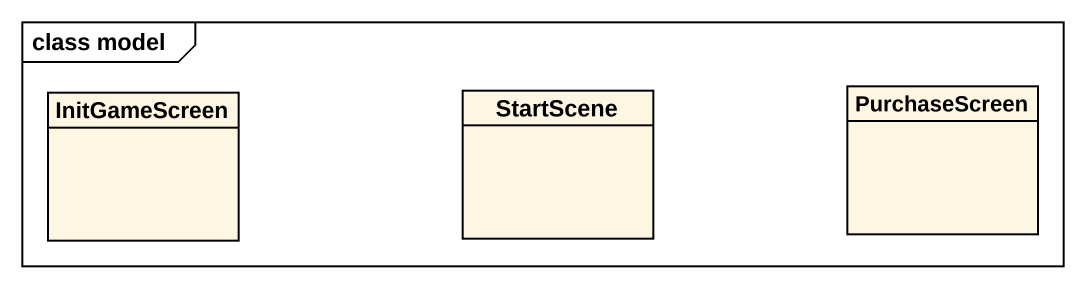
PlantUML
@startuml
mainframe class model
hide circle
hide empty members
class InitGameScreen
class StartScene
class PurchaseScreen
@enduml
